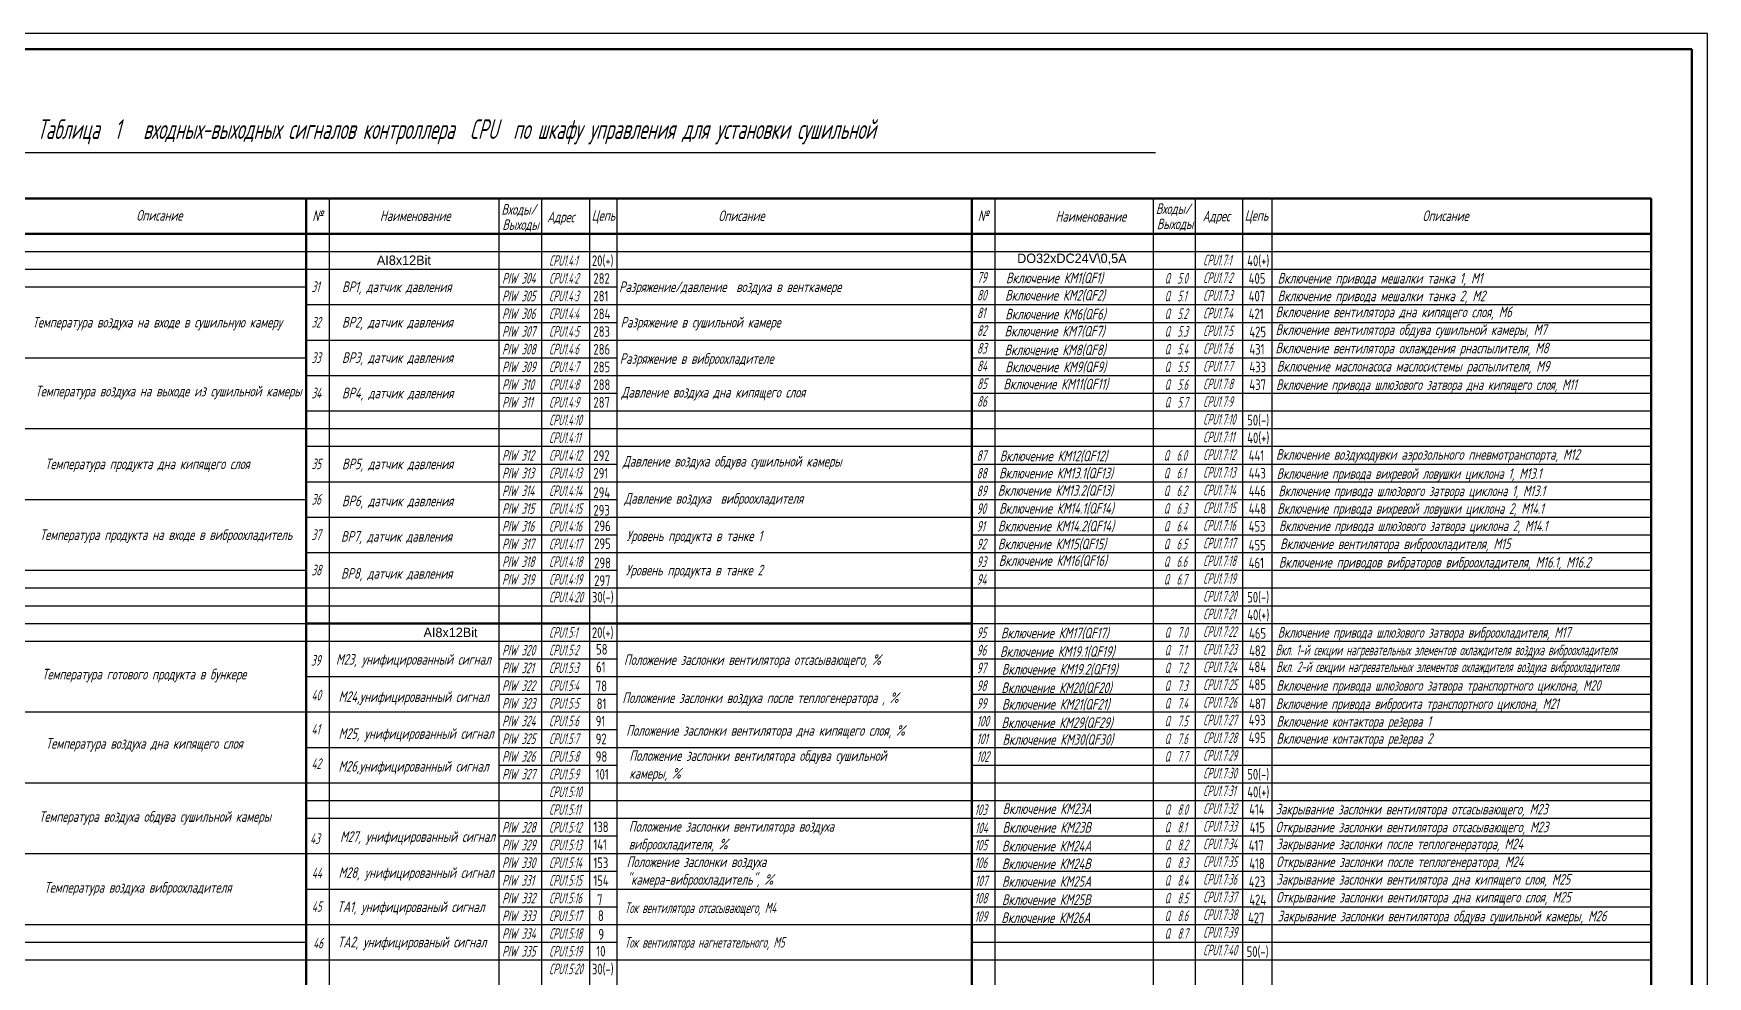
# Model space of a CAD drawing. Header units: millimetres. Extents: x 14016 to 19364, y 4274 to 5404.
# Drawn here: x 17965 to 18497, y 4568 to 4868 of the extents above; entities that cross this region are included whole.
import ezdxf

# ---------------------------------------------------------------- set-up
doc = ezdxf.new("R2010")
doc.units = ezdxf.units.MM
doc.header["$LTSCALE"] = 15
doc.linetypes.add('DOT', pattern=[0.25, 0, -0.25])
for name, color, linetype, lineweight in [('0.35 TEXT', 7, 'Continuous', 35), ('LWT 0.5', 7, 'Continuous', 50), ('LWT 0.6', 7, 'Continuous', 50)]:
    doc.layers.add(name, color=color, linetype=linetype, lineweight=lineweight)
doc.styles.add('33', font='gost.shx', dxfattribs={"width": 0.7, "oblique": 15, "height": 3.5})
doc.styles.add('34', font='gost.shx', dxfattribs={"width": 0.8, "oblique": 15, "height": 3.5})
doc.styles.add('OPSI', font='ISI-ROMANS_PL.SHX', dxfattribs={"height": 1.5})

msp = doc.modelspace()

# ---------------------------------------------------------------- linework, layer by layer
for p, q in [((18496.61, 4867.56, -0.02), (17655.61, 4867.56, -0.02)), ((18496.61, 4273.56, -0.02), (18496.61, 4867.56, -0.02)), ((17887.6, 4829.75, -0.02), (18321.19, 4829.75, -0.02)), ((18058.56, 4815.18, -0.02), (18058.56, 4337.05, -0.02)), ((18112.46, 4815.18, -0.02), (18112.46, 4337.05, -0.02)), ((18126.07, 4815.18, -0.02), (18126.07, 4337.05, -0.02)), ((18141.34, 4815.18, -0.02), (18141.34, 4337.05, -0.02)), ((18150.01, 4815.18, -0.02), (18150.01, 4337.05, -0.02)), ((18270.07, 4815.18, -0.02), (18270.07, 4337.05, -0.02)), ((18320.41, 4815.18, -0.02), (18320.41, 4337.05, -0.02)), ((18333.82, 4815.18, -0.02), (18333.82, 4337.05, -0.02)), ((18348.84, 4815.18, -0.02), (18348.84, 4337.05, -0.02)), ((18358.1, 4815.18, -0.02), (18358.1, 4337.05, -0.02)), ((18051.3, 4803.93, -0.02), (18114.96, 4803.93, -0.02)), ((18114.96, 4803.93, -0.02), (18262.81, 4803.93, -0.02)), ((17924.03, 4798.3, -0.02), (18051.3, 4798.3, -0.02)), ((18051.3, 4798.3, -0.02), (18262.81, 4798.3, -0.02)), ((18262.81, 4798.3, -0.02), (18326.74, 4798.3, -0.02)), ((18326.74, 4798.3, -0.02), (18478.74, 4798.3, -0.02)), ((17924.03, 4792.68, -0.02), (18051.3, 4792.68, -0.02)), ((18051.3, 4792.68, -0.02), (18262.81, 4792.68, -0.02)), ((18262.81, 4792.68, -0.02), (18326.74, 4792.68, -0.02)), ((18326.74, 4792.68, -0.02), (18478.74, 4792.68, -0.02)), ((17924.03, 4787.05, -0.02), (18051.3, 4787.05, -0.02)), ((18112.46, 4787.05, -0.02), (18150.01, 4787.05, -0.02)), ((18262.81, 4787.05, -0.02), (18326.74, 4787.05, -0.02)), ((18326.74, 4787.05, -0.02), (18478.74, 4787.05, -0.02)), ((18051.3, 4781.43, -0.02), (18262.81, 4781.43, -0.02)), ((18262.81, 4781.43, -0.02), (18326.74, 4781.43, -0.02)), ((18326.74, 4781.43, -0.02), (18478.74, 4781.43, -0.02)), ((18112.46, 4775.8, -0.02), (18150.01, 4775.8, -0.02)), ((18262.81, 4775.8, -0.02), (18326.74, 4775.8, -0.02)), ((18326.74, 4775.8, -0.02), (18478.74, 4775.8, -0.02)), ((18051.3, 4770.18, -0.02), (18262.81, 4770.18, -0.02)), ((18262.81, 4770.18, -0.02), (18326.74, 4770.18, -0.02)), ((18326.74, 4770.18, -0.02), (18478.74, 4770.18, -0.02)), ((17924.03, 4764.55, -0.02), (18051.3, 4764.55, -0.02)), ((18112.46, 4764.55, -0.02), (18150.01, 4764.55, -0.02)), ((18112.46, 4764.55, -0.02), (18150.01, 4764.55, -0.02)), ((18262.81, 4764.55, -0.02), (18326.74, 4764.55, -0.02)), ((18262.81, 4764.55, -0.02), (18326.74, 4764.55, -0.02)), ((18326.74, 4764.55, -0.02), (18478.74, 4764.55, -0.02)), ((18326.74, 4764.55, -0.02), (18478.74, 4764.55, -0.02)), ((18051.3, 4758.93, -0.02), (18262.81, 4758.93, -0.02)), ((18262.81, 4758.93, -0.02), (18326.74, 4758.93, -0.02)), ((18326.74, 4758.93, -0.02), (18478.74, 4758.93, -0.02)), ((18051.3, 4753.3, -0.02), (18051.3, 4674.55, -0.02)), ((18112.46, 4753.3, -0.02), (18150.01, 4753.3, -0.02)), ((18262.81, 4753.3, -0.02), (18326.74, 4753.3, -0.02)), ((18326.74, 4753.3, -0.02), (18478.74, 4753.3, -0.02)), ((18051.3, 4747.68, -0.02), (18262.81, 4747.68, -0.02)), ((18262.81, 4747.68, -0.02), (18326.74, 4747.68, -0.02)), ((18326.74, 4747.68, -0.02), (18478.74, 4747.68, -0.02)), ((17924.03, 4742.05, -0.02), (18051.3, 4742.05, -0.02)), ((18051.3, 4742.05, -0.02), (18262.81, 4742.05, -0.02)), ((18051.3, 4742.05, -0.02), (18114.96, 4742.05, -0.02)), ((18262.81, 4742.05, -0.02), (18326.74, 4742.05, -0.02)), ((18262.81, 4742.05, -0.02), (18326.74, 4742.05, -0.02)), ((18326.74, 4742.05, -0.02), (18478.74, 4742.05, -0.02)), ((18326.74, 4742.05, -0.02), (18478.74, 4742.05, -0.02)), ((18051.3, 4736.43, -0.02), (18262.81, 4736.43, -0.02)), ((18262.81, 4736.43, -0.02), (18326.74, 4736.43, -0.02)), ((18326.74, 4736.43, -0.02), (18478.74, 4736.43, -0.02)), ((18112.46, 4730.8, -0.02), (18150.01, 4730.8, -0.02)), ((18262.81, 4730.8, -0.02), (18326.74, 4730.8, -0.02)), ((18326.74, 4730.8, -0.02), (18478.74, 4730.8, -0.02)), ((18051.3, 4725.18, -0.02), (18262.81, 4725.18, -0.02)), ((18262.81, 4725.18, -0.02), (18326.74, 4725.18, -0.02)), ((18326.74, 4725.18, -0.02), (18478.74, 4725.18, -0.02)), ((17924.03, 4719.55, -0.02), (18051.3, 4719.55, -0.02)), ((18112.46, 4719.55, -0.02), (18150.01, 4719.55, -0.02)), ((18262.81, 4719.55, -0.02), (18326.74, 4719.55, -0.02)), ((18262.81, 4719.55, -0.02), (18326.74, 4719.55, -0.02)), ((18326.74, 4719.55, -0.02), (18478.74, 4719.55, -0.02)), ((18326.74, 4719.55, -0.02), (18478.74, 4719.55, -0.02)), ((18051.3, 4713.93, -0.02), (18262.81, 4713.93, -0.02)), ((18262.81, 4713.93, -0.02), (18326.74, 4713.93, -0.02)), ((18326.74, 4713.93, -0.02), (18478.74, 4713.93, -0.02)), ((18112.46, 4708.3, -0.02), (18150.01, 4708.3, -0.02)), ((18262.81, 4708.3, -0.02), (18326.74, 4708.3, -0.02)), ((18326.74, 4708.3, -0.02), (18478.74, 4708.3, -0.02)), ((18051.3, 4702.68, -0.02), (18262.81, 4702.68, -0.02)), ((18262.81, 4702.68, -0.02), (18326.74, 4702.68, -0.02)), ((18326.74, 4702.68, -0.02), (18478.74, 4702.68, -0.02)), ((17924.03, 4697.05, -0.02), (18051.3, 4697.05, -0.02)), ((18112.46, 4697.05, -0.02), (18150.01, 4697.05, -0.02)), ((18262.81, 4697.05, -0.02), (18326.74, 4697.05, -0.02)), ((18262.81, 4697.05, -0.02), (18326.74, 4697.05, -0.02)), ((18326.74, 4697.05, -0.02), (18478.74, 4697.05, -0.02)), ((18326.74, 4697.05, -0.02), (18478.74, 4697.05, -0.02)), ((17924.03, 4691.43, -0.02), (18051.3, 4691.43, -0.02)), ((18051.3, 4691.43, -0.02), (18262.81, 4691.43, -0.02)), ((18262.81, 4691.43, -0.02), (18326.74, 4691.43, -0.02)), ((18326.74, 4691.43, -0.02), (18478.74, 4691.43, -0.02)), ((17924.03, 4685.8, -0.02), (18051.3, 4685.8, -0.02)), ((18051.3, 4685.8, -0.02), (18262.81, 4685.8, -0.02)), ((18262.81, 4685.8, -0.02), (18326.74, 4685.8, -0.02)), ((18326.74, 4685.8, -0.02), (18478.74, 4685.8, -0.02)), ((17924.03, 4680.18, -0.02), (18051.3, 4680.18, -0.02)), ((18051.3, 4680.18, -0.02), (18103.24, 4680.18, -0.02)), ((18103.24, 4680.18, -0.02), (18262.81, 4680.18, -0.02)), ((18262.81, 4680.18, -0.02), (18326.74, 4680.18, -0.02)), ((18262.81, 4680.18, -0.02), (18326.74, 4680.18, -0.02)), ((18326.74, 4680.18, -0.02), (18478.74, 4680.18, -0.02)), ((18326.74, 4680.18, -0.02), (18478.74, 4680.18, -0.02)), ((17924.03, 4674.55, -0.02), (18051.3, 4674.55, -0.02)), ((18051.3, 4674.55, -0.02), (18112.46, 4674.55, -0.02)), ((18051.3, 4674.55, -0.02), (18103.24, 4674.55, -0.02)), ((18103.24, 4674.55, -0.02), (18262.81, 4674.55, -0.02)), ((18262.81, 4674.55, -0.02), (18326.74, 4674.55, -0.02)), ((18326.74, 4674.55, -0.02), (18478.74, 4674.55, -0.02)), ((18112.46, 4668.93, -0.02), (18150.01, 4668.93, -0.02)), ((18262.81, 4668.93, -0.02), (18326.74, 4668.93, -0.02)), ((18262.81, 4668.93, -0.02), (18326.74, 4668.93, -0.02)), ((18326.74, 4668.93, -0.02), (18478.74, 4668.93, -0.02)), ((18326.74, 4668.93, -0.02), (18478.74, 4668.93, -0.02)), ((18051.3, 4663.3, -0.02), (18103.24, 4663.3, -0.02)), ((18103.24, 4663.3, -0.02), (18262.81, 4663.3, -0.02)), ((18262.81, 4663.3, -0.02), (18326.74, 4663.3, -0.02)), ((18262.81, 4663.3, -0.02), (18326.74, 4663.3, -0.02)), ((18326.74, 4663.3, -0.02), (18478.74, 4663.3, -0.02)), ((18326.74, 4663.3, -0.02), (18478.74, 4663.3, -0.02)), ((18112.46, 4657.68, -0.02), (18150.01, 4657.68, -0.02)), ((18262.81, 4657.68, -0.02), (18326.74, 4657.68, -0.02)), ((18262.81, 4657.68, -0.02), (18326.74, 4657.68, -0.02)), ((18326.74, 4657.68, -0.02), (18478.74, 4657.68, -0.02)), ((18326.74, 4657.68, -0.02), (18478.74, 4657.68, -0.02)), ((17924.03, 4652.05, -0.02), (18051.3, 4652.05, -0.02)), ((18051.3, 4652.05, -0.02), (18103.24, 4652.05, -0.02)), ((18103.24, 4652.05, -0.02), (18262.81, 4652.05, -0.02)), ((18262.81, 4652.05, -0.02), (18326.74, 4652.05, -0.02)), ((18326.74, 4652.05, -0.02), (18478.74, 4652.05, -0.02)), ((18112.46, 4646.43, -0.02), (18150.01, 4646.43, -0.02)), ((18112.46, 4646.43, -0.02), (18150.01, 4646.43, -0.02)), ((18262.81, 4646.43, -0.02), (18326.74, 4646.43, -0.02)), ((18262.81, 4646.43, -0.02), (18326.74, 4646.43, -0.02)), ((18326.74, 4646.43, -0.02), (18478.74, 4646.43, -0.02)), ((18326.74, 4646.43, -0.02), (18478.74, 4646.43, -0.02)), ((18051.3, 4640.8, -0.02), (18103.24, 4640.8, -0.02)), ((18103.24, 4640.8, -0.02), (18262.81, 4640.8, -0.02)), ((18262.81, 4640.8, -0.02), (18326.74, 4640.8, -0.02)), ((18326.74, 4640.8, -0.02), (18478.74, 4640.8, -0.02)), ((18112.46, 4635.18, -0.02), (18150.01, 4635.18, -0.02)), ((18262.81, 4635.18, -0.02), (18326.74, 4635.18, -0.02)), ((18326.74, 4635.18, -0.02), (18478.74, 4635.18, -0.02)), ((17924.03, 4629.55, -0.02), (18051.3, 4629.55, -0.02)), ((18051.3, 4629.55, -0.02), (18103.24, 4629.55, -0.02)), ((18103.24, 4629.55, -0.02), (18262.81, 4629.55, -0.02)), ((18262.81, 4629.55, -0.02), (18326.74, 4629.55, -0.02)), ((18326.74, 4629.55, -0.02), (18478.74, 4629.55, -0.02)), ((18051.3, 4623.93, -0.02), (18103.24, 4623.93, -0.02)), ((18051.3, 4623.93, -0.02), (18103.24, 4623.93, -0.02)), ((18103.24, 4623.93, -0.02), (18262.81, 4623.93, -0.02)), ((18103.24, 4623.93, -0.02), (18262.81, 4623.93, -0.02)), ((18262.81, 4623.93, -0.02), (18326.74, 4623.93, -0.02)), ((18326.74, 4623.93, -0.02), (18478.74, 4623.93, -0.02)), ((18051.3, 4618.3, -0.02), (18103.24, 4618.3, -0.02)), ((18103.24, 4618.3, -0.02), (18262.81, 4618.3, -0.02)), ((18262.81, 4618.3, -0.02), (18326.74, 4618.3, -0.02)), ((18326.74, 4618.3, -0.02), (18478.74, 4618.3, -0.02)), ((18112.46, 4612.68, -0.02), (18150.01, 4612.68, -0.02)), ((18262.81, 4612.68, -0.02), (18326.74, 4612.68, -0.02)), ((18326.74, 4612.68, -0.02), (18478.74, 4612.68, -0.02)), ((17924.03, 4607.05, -0.02), (18051.3, 4607.05, -0.02)), ((18051.3, 4607.05, -0.02), (18103.24, 4607.05, -0.02)), ((18103.24, 4607.05, -0.02), (18262.81, 4607.05, -0.02)), ((18262.81, 4607.05, -0.02), (18326.74, 4607.05, -0.02)), ((18326.74, 4607.05, -0.02), (18478.74, 4607.05, -0.02)), ((18112.46, 4601.43, -0.02), (18150.01, 4601.43, -0.02)), ((18262.81, 4601.43, -0.02), (18326.74, 4601.43, -0.02)), ((18326.74, 4601.43, -0.02), (18478.74, 4601.43, -0.02)), ((18051.3, 4595.8, -0.02), (18103.24, 4595.8, -0.02)), ((18103.24, 4595.8, -0.02), (18262.81, 4595.8, -0.02)), ((18262.81, 4595.8, -0.02), (18326.74, 4595.8, -0.02)), ((18326.74, 4595.8, -0.02), (18478.74, 4595.8, -0.02)), ((18112.46, 4590.18, -0.02), (18150.01, 4590.18, -0.02)), ((18262.81, 4590.18, -0.02), (18326.74, 4590.18, -0.02)), ((18326.74, 4590.18, -0.02), (18478.74, 4590.18, -0.02)), ((17924.03, 4584.55, -0.02), (18051.3, 4584.55, -0.02)), ((18051.3, 4584.55, -0.02), (18103.24, 4584.55, -0.02)), ((18103.24, 4584.55, -0.02), (18262.81, 4584.55, -0.02)), ((18262.81, 4584.55, -0.02), (18326.74, 4584.55, -0.02)), ((18326.74, 4584.55, -0.02), (18478.74, 4584.55, -0.02)), ((17924.03, 4578.93, -0.02), (18051.3, 4578.93, -0.02)), ((18112.46, 4578.93, -0.02), (18150.01, 4578.93, -0.02)), ((18262.81, 4578.93, -0.02), (18326.74, 4578.93, -0.02)), ((18326.74, 4578.93, -0.02), (18478.74, 4578.93, -0.02)), ((17924.03, 4573.3, -0.02), (18051.3, 4573.3, -0.02)), ((17924.03, 4573.3, -0.02), (18051.3, 4573.3, -0.02)), ((18051.3, 4573.3, -0.02), (18103.24, 4573.3, -0.02)), ((18103.24, 4573.3, -0.02), (18262.81, 4573.3, -0.02)), ((18262.81, 4573.3, -0.02), (18326.74, 4573.3, -0.02)), ((18326.74, 4573.3, -0.02), (18478.74, 4573.3, -0.02))]:
    msp.add_line(p, q)
at = {"layer": 'LWT 0.5'}
for p, q in [((17924.03, 4815.18, -0.02), (18051.3, 4815.18, -0.02)), ((18051.3, 4815.18, -0.02), (18051.3, 4337.05, -0.02)), ((18051.3, 4815.18, -0.02), (18051.3, 4337.05, -0.02)), ((18051.3, 4815.18, -0.02), (18112.46, 4815.18, -0.02)), ((18112.46, 4815.18, -0.02), (18262.81, 4815.18, -0.02)), ((18262.81, 4815.18, -0.02), (18262.81, 4337.05, -0.02)), ((18262.81, 4815.18, -0.02), (18262.81, 4337.05, -0.02)), ((18262.81, 4815.18, -0.02), (18326.74, 4815.18, -0.02)), ((18326.74, 4815.18, -0.02), (18478.74, 4815.18, -0.02)), ((18478.74, 4815.18, -0.02), (18478.74, 4337.05, -0.02)), ((17864.28, 4803.93, -0.02), (18051.3, 4803.93, -0.02)), ((18051.3, 4803.93, -0.02), (18262.81, 4803.93, -0.02)), ((18262.81, 4803.93, -0.02), (18326.74, 4803.93, -0.02)), ((18326.74, 4803.93, -0.02), (18478.74, 4803.93, -0.02)), ((18051.3, 4680.18, -0.02), (18262.81, 4680.18, -0.02))]:
    msp.add_line(p, q, dxfattribs=at)
at = {"layer": 'LWT 0.6'}
for p, q in [((17675.61, 4862.56, -0.02), (18491.61, 4862.56, -0.02)), ((18491.61, 4862.56, -0.02), (18491.61, 4278.56, -0.02)), ((18491.61, 4862.56, -0.02), (18491.61, 4862.56, -0.02))]:
    msp.add_line(p, q, dxfattribs=at)

# ---------------------------------------------------------------- texts
at = {"linetype": 'DOT', "char_height": 3, "width": 43.9347, "attachment_point": 1, "style": 'OPSI'}
for s, insert in [('AI8x12Bit', (18073.72, 4797.04, -0.02)), ('DO32xDC24V\\\\0,5A', (18277.2, 4797.65, -0.02)), ('AI8x12Bit', (18088.54, 4678.81, -0.02))]:
    msp.add_mtext(s, dxfattribs=dict(at, insert=insert))
at = {"layer": '0.35 TEXT', "oblique": 15}
for s, height, style, width, p in [('Таблица  1   входных-выходных сигналов контроллера  CPU  по шкафу управления для установки сушильной ', 6.25, '34', 0.75, (17965.77, 4834.05, -0.04)), ('Описание', 3.375, '33', 0.9, (17997.29, 4808.11, -0.02)), ('№', 3.38, '33', 0.9, (18053.19, 4807.98, -0.02)), ('Наименование', 3.375, '33', 0.9, (18074.68, 4807.98, -0.02)), ('Входы/', 3.375, '33', 0.9, (18113.28, 4810.01, -0.02)), ('Адрес', 3.375, '33', 0.9, (18127.83, 4807.6, -0.02)), ('Цепь', 3.375, '33', 0.9, (18141.93, 4808.06, -0.02)), ('Описание', 3.375, '33', 0.9, (18182.27, 4807.98, -0.02)), ('№', 3.38, '33', 0.9, (18264.71, 4807.98, -0.02)), ('Наименование', 3.375, '33', 0.9, (18289.39, 4807.77, -0.02)), ('Входы/', 3.375, '33', 0.9, (18321.27, 4810.23, -0.02)), ('Адрес', 3.375, '33', 0.9, (18336.12, 4807.9, -0.02)), ('Цепь', 3.375, '33', 0.9, (18349.49, 4808.07, -0.02)), ('Описание', 3.375, '33', 0.9, (18406.04, 4807.98, -0.02)), ('Выходы', 3.375, '33', 0.9, (18113.59, 4805.18, -0.02)), ('Выходы', 3.375, '33', 0.9, (18321.59, 4805.4, -0.02)), ('31', 3.375, '33', 0.774574, (18052.93, 4785.42, -0.02)), ('PIW 304', 3.375, '33', 0.774574, (18113.52, 4788.11, -0.02)), ('Разряжение/давление  воздуха в венткамере', 3.375, '33', 0.9, (18150.68, 4785.42, -0.02)), ('79', 3.375, '33', 0.774574, (18264.44, 4788.39, -0.02)), ('Включение привода мешалки танка 1, M1', 3.375, '33', 0.9, (18359.99, 4788.14, -0.02)), ('PIW 305', 3.375, '33', 0.774574, (18113.52, 4782.48, -0.02)), ('80', 3.375, '33', 0.774574, (18264.44, 4782.77, -0.02)), ('Включение привода мешалки танка 2, M2', 3.375, '33', 0.9, (18359.99, 4782.52, -0.02)), ('PIW 306', 3.375, '33', 0.774574, (18113.52, 4776.86, -0.02)), ('81', 3.375, '33', 0.774574, (18264.44, 4777.14, -0.02)), ('Включение вентилятора дна кипящего слоя, M6', 3.375, '33', 0.9, (18359.32, 4777.43, -0.02)), ('Температура воздуха на входе в сушильную камеру', 3.375, '33', 0.9, (17964.26, 4774.17, -0.02)), ('32', 3.375, '33', 0.774574, (18052.93, 4774.17, -0.02)), ('PIW 307', 3.375, '33', 0.774574, (18113.52, 4771.23, -0.02)), ('Разряжение в сушильной камере', 3.375, '33', 0.9, (18151.16, 4774.17, -0.02)), ('82', 3.375, '33', 0.774574, (18264.44, 4771.52, -0.02)), ('Включение вентилятора обдува сушильной камеры, M7', 3.375, '33', 0.9, (18359.32, 4771.8, -0.02)), ('PIW 308', 3.375, '33', 0.774574, (18113.52, 4765.61, -0.02)), ('83', 3.375, '33', 0.774574, (18264.44, 4765.89, -0.02)), ('Включение вентилятора охлаждения рнаспылителя, M8', 3.375, '33', 0.9, (18359.28, 4765.96, -0.02)), ('33', 3.375, '33', 0.774574, (18052.93, 4762.92, -0.02)), ('PIW 309', 3.375, '33', 0.774574, (18113.52, 4759.98, -0.02)), ('Разряжение в виброохладителе', 3.375, '33', 0.9, (18150.92, 4762.63, -0.02)), ('84', 3.375, '33', 0.774574, (18264.44, 4760.27, -0.02)), ('Включение маслонасоса маслосистемы распылителя, M9', 3.375, '33', 0.9, (18359.72, 4760.18, -0.02)), ('PIW 310', 3.375, '33', 0.774574, (18113.52, 4754.36, -0.02)), ('85', 3.375, '33', 0.774574, (18264.44, 4754.64, -0.02)), ('Включение привода шлюзового затвора дна кипящего слоя, М11', 3.375, '33', 0.863188, (18359.49, 4754.33, -0.02)), ('Температура воздуха на выходе из сушильной камеры', 3.375, '33', 0.9, (17965.15, 4752.27, -0.02)), ('34', 3.375, '33', 0.774574, (18052.93, 4751.67, -0.02)), ('PIW 311', 3.375, '33', 0.774574, (18113.52, 4748.73, -0.02)), ('Давление воздуха дна кипящего слоя', 3.375, '33', 0.9, (18151.43, 4751.92, -0.02)), ('86', 3.375, '33', 0.774574, (18264.44, 4749.02, -0.02)), ('PIW 312', 3.375, '33', 0.774574, (18113.52, 4731.86, -0.02)), ('87', 3.375, '33', 0.774574, (18264.3, 4731.83, -0.02)), ('Включение воздуходувки аэрозольного пневмотранспорта, M12', 3.375, '33', 0.9, (18359.46, 4732.15, -0.02)), ('Температура продукта дна кипящего слоя', 3.375, '33', 0.9, (17968.26, 4729.17, -0.02)), ('35', 3.375, '33', 0.774574, (18052.93, 4729.17, -0.02)), ('Давление воздуха обдува сушильной камеры', 3.375, '33', 0.9, (18151.88, 4729.99, -0.02)), ('PIW 313', 3.375, '33', 0.774574, (18113.52, 4726.23, -0.02)), ('88', 3.375, '33', 0.774574, (18264.3, 4726.2, -0.02)), ('Включение привода вихревой ловушки циклона 1, М13.1', 3.375, '33', 0.863188, (18359.68, 4726.09, -0.02)), ('36', 3.375, '33', 0.774574, (18052.93, 4717.92, -0.02)), ('PIW 314', 3.375, '33', 0.774574, (18113.52, 4720.61, -0.02)), ('Давление воздуха  виброохладителя', 3.375, '33', 0.9, (18152.33, 4718.21, -0.02)), ('89', 3.375, '33', 0.774574, (18264.3, 4720.58, -0.02)), ('Включение привода шлюзового затвора циклона 1, М13.1', 3.375, '33', 0.863188, (18360.22, 4720.59, -0.02)), ('PIW 315', 3.375, '33', 0.774574, (18113.52, 4714.98, -0.02)), ('90', 3.375, '33', 0.774574, (18264.3, 4714.95, -0.02)), ('Включение привода вихревой ловушки циклона 2, М14.1', 3.375, '33', 0.863188, (18359.88, 4714.98, -0.02)), ('Температура продукта на входе в виброохладитель', 3.375, '33', 0.9, (17966.59, 4706.67, -0.02)), ('37', 3.375, '33', 0.774574, (18052.93, 4706.67, -0.02)), ('PIW 316', 3.375, '33', 0.774574, (18113.52, 4709.36, -0.02)), ('Уровень продукта в танке 1', 3.375, '33', 0.9, (18153.07, 4706.3, -0.02)), ('91', 3.375, '33', 0.774574, (18264.3, 4709.33, -0.02)), ('Включение привода шлюзового затвора циклона 2, М14.1', 3.375, '33', 0.863188, (18360.41, 4709.48, -0.02)), ('PIW 317', 3.375, '33', 0.774574, (18113.52, 4703.73, -0.02)), ('92', 3.375, '33', 0.774574, (18264.3, 4703.7, -0.02)), ('Включение вентилятора виброохладителя, M15', 3.375, '33', 0.9, (18360.76, 4703.78, -0.02)), ('38', 3.375, '33', 0.774574, (18052.93, 4695.42, -0.02)), ('PIW 318', 3.375, '33', 0.774574, (18113.52, 4698.11, -0.02)), ('Уровень продукта в танке 2', 3.375, '33', 0.9, (18152.83, 4695.42, -0.02)), ('93', 3.375, '33', 0.774574, (18264.3, 4698.08, -0.02)), ('Включение приводов вибраторов виброохладителя, M16.1, M16.2', 3.375, '33', 0.9, (18360.37, 4697.92, -0.02)), ('PIW 319', 3.375, '33', 0.774574, (18113.52, 4692.48, -0.02)), ('94', 3.375, '33', 0.774574, (18264.3, 4692.45, -0.02)), ('95', 3.375, '33', 0.774574, (18264.3, 4675.57, -0.02)), ('Включение привода шлюзового затвора виброохладителя, М17', 3.375, '33', 0.863188, (18360.02, 4675.63, -0.02)), ('PIW 320', 3.375, '33', 0.774574, (18113.52, 4669.98, -0.02)), ('96', 3.375, '33', 0.774574, (18264.3, 4669.95, -0.02)), ('Вкл. 1-й секции нагревательных элементов охлаждителя воздуха виброохладителя', 3.375, '33', 0.750345, (18359.33, 4670.06, -0.02)), ('39', 3.375, '33', 0.774574, (18052.75, 4666.75, -0.02)), ('PIW 321', 3.375, '33', 0.774574, (18113.52, 4664.36, -0.02)), ('Положение заслонки вентилятора отсасывающего, %%%', 3.375, '33', 0.9, (18152.24, 4666.98, -0.02)), ('97', 3.375, '33', 0.774574, (18264.3, 4664.32, -0.02)), ('Вкл. 2-й секции нагревательных элементов охлаждителя воздуха виброохладителя', 3.375, '33', 0.750345, (18359.53, 4664.7, -0.02)), ('Температура готового продукта в бункере', 3.375, '33', 0.9, (17967.31, 4662.37, -0.02)), ('PIW 322', 3.375, '33', 0.774574, (18113.52, 4658.73, -0.02)), ('98', 3.375, '33', 0.774574, (18264.3, 4658.7, -0.02)), ('Включение привода шлюзового затвора транспортного циклона, М20', 3.375, '33', 0.863188, (18359.62, 4658.78, -0.02)), ('40', 3.375, '33', 0.774574, (18052.93, 4655.69, -0.02)), ('PIW 323', 3.375, '33', 0.774574, (18113.52, 4653.11, -0.02)), ('Положение заслонки воздуха после теплогенератора , %%%', 3.375, '33', 0.9, (18151.72, 4654.88, -0.02)), ('99', 3.375, '33', 0.774574, (18264.3, 4653.07, -0.02)), ('Включение привода вибросита транспортного циклона, М21', 3.375, '33', 0.863188, (18359.42, 4652.97, -0.02)), ('PIW 324', 3.375, '33', 0.774574, (18113.52, 4647.48, -0.02)), ('100', 3.375, '33', 0.774574, (18264.3, 4647.45, -0.02)), ('Включение контактора резерва 1', 3.375, '33', 0.863188, (18359.62, 4647.35, -0.02)), ('41', 3.375, '33', 0.774574, (18052.93, 4644.88, -0.02)), ('PIW 325', 3.375, '33', 0.774574, (18113.52, 4641.86, -0.02)), ('Положение заслонки вентилятора дна кипящего слоя, %%%', 3.375, '33', 0.9, (18152.97, 4644.49, -0.02)), ('101', 3.375, '33', 0.774574, (18264.3, 4641.82, -0.02)), ('Включение контактора резерва 2', 3.375, '33', 0.863188, (18359.62, 4641.94, -0.02)), ('Температура воздуха дна кипящего слоя', 3.375, '33', 0.9, (17968.5, 4640.37, -0.02)), ('PIW 326', 3.375, '33', 0.774574, (18113.52, 4636.23, -0.02)), ('Положение заслонки вентилятора обдува сушильной', 3.375, '33', 0.9, (18153.95, 4636.5, -0.02)), ('102', 3.375, '33', 0.774574, (18264.3, 4636.2, -0.02)), ('42', 3.375, '33', 0.774574, (18052.93, 4633.95, -0.02)), ('PIW 327', 3.375, '33', 0.774574, (18113.52, 4630.61, -0.02)), ('камеры, %%%', 3.375, '33', 0.9, (18153.95, 4630.87, -0.02)), ('Температура воздуха обдува сушильной камеры', 3.375, '33', 0.9, (17966.35, 4617.15, -0.02)), ('103', 3.375, '33', 0.774574, (18263.63, 4619.31, -0.02)), ('Закрывание заслонки вентилятора отсасывающего, M23', 3.375, '33', 0.9, (18359.33, 4619.49, -0.02)), ('43', 3.375, '33', 0.774574, (18052.49, 4610.15, -0.02)), ('PIW 328', 3.375, '33', 0.774574, (18113.52, 4613.73, -0.02)), ('Положение заслонки вентилятора воздуха', 3.375, '33', 0.9, (18153.79, 4614.03, -0.02)), ('104', 3.375, '33', 0.774574, (18263.77, 4613.55, -0.02)), ('Открывание заслонки вентилятора отсасывающего, M23', 3.375, '33', 0.9, (18359.33, 4613.82, -0.02)), ('PIW 329', 3.375, '33', 0.774574, (18113.52, 4608.11, -0.02)), ('виброохладителя, %%%', 3.375, '33', 0.9, (18153.79, 4608.4, -0.02)), ('105', 3.375, '33', 0.774574, (18263.63, 4608.06, -0.02)), ('Закрывание заслонки после теплогенератора, M24', 3.375, '33', 0.9, (18359.53, 4608.46, -0.02)), ('44', 3.375, '33', 0.774574, (18053.04, 4599.23, -0.02)), ('PIW 330', 3.375, '33', 0.774574, (18113.52, 4602.48, -0.02)), ('Положение заслонки воздуха', 3.375, '33', 0.9, (18153.1, 4602.77, -0.02)), ('106', 3.375, '33', 0.774574, (18263.63, 4602.47, -0.02)), ('Открывание заслонки после теплогенератора, M24', 3.375, '33', 0.9, (18359.53, 4602.79, -0.02)), ('Температура воздуха виброохладителя', 3.375, '33', 0.9, (17968.03, 4594.65, -0.02)), ('PIW 331', 3.375, '33', 0.774574, (18113.52, 4596.86, -0.02)), ('"камера-виброохладитель", %%%', 3.375, '33', 0.9, (18153.1, 4597.15, -0.02)), ('107', 3.375, '33', 0.774574, (18263.77, 4596.7, -0.02)), ('Закрывание заслонки вентилятора дна кипящего слоя, M25', 3.375, '33', 0.9, (18359.53, 4597.2, -0.02)), ('45', 3.375, '33', 0.774574, (18053.04, 4588.57, -0.02)), ('PIW 332', 3.375, '33', 0.774574, (18113.52, 4591.23, -0.02)), ('Ток вентилятора отсасывающего, М4', 3.375, '33', 0.766897, (18152.47, 4588.16, -0.02)), ('108', 3.375, '33', 0.774574, (18263.63, 4591.22, -0.02)), ('Открывание заслонки вентилятора дна кипящего слоя, M25', 3.375, '33', 0.9, (18359.53, 4591.53, -0.02)), ('PIW 333', 3.375, '33', 0.774574, (18113.52, 4585.61, -0.02)), ('109', 3.375, '33', 0.774574, (18263.63, 4585.39, -0.02)), ('Закрывание заслонки вентилятора обдува сушильной камеры, M26', 3.375, '33', 0.9, (18359.94, 4585.54, -0.02)), ('PIW 334', 3.375, '33', 0.774574, (18113.52, 4579.98, -0.02)), ('46', 3.375, '33', 0.774574, (18053.46, 4576.92, -0.02)), ('PIW 335', 3.375, '33', 0.774574, (18113.52, 4574.36, -0.02)), ('Ток вентилятора нагнетательного, М5', 3.375, '33', 0.766897, (18152.47, 4577.19, -0.02))]:
    msp.add_text(s, height=height, dxfattribs=dict(at, style=style, width=width)).set_placement(p)
at = {"layer": '0.35 TEXT', "style": '33', "width": 0.9}
for s, height, p in [('20(+)', 3.375, (18142.06, 4793.7, -0.02)), ('40(+)', 3.375, (18350.33, 4793.7, -0.02)), ('282', 3.375, (18142.54, 4788.07, -0.02)), ('405', 3.375, (18350.8, 4788.07, -0.02)), ('281', 3.375, (18142.54, 4782.45, -0.02)), ('407', 3.375, (18350.8, 4782.45, -0.02)), ('284', 3.375, (18142.54, 4776.82, -0.02)), ('421', 3.375, (18350.8, 4776.82, -0.02)), ('283', 3.375, (18142.54, 4771.2, -0.02)), ('425', 3.375, (18351, 4771.1, -0.02)), ('286', 3.375, (18142.54, 4765.57, -0.02)), ('431', 3.375, (18351.01, 4765.57, -0.02)), ('285', 3.375, (18142.54, 4759.95, -0.02)), ('433', 3.375, (18351.01, 4759.95, -0.02)), ('288', 3.375, (18142.54, 4754.32, -0.02)), ('437', 3.375, (18351.01, 4754.32, -0.02)), ('287', 3.375, (18142.54, 4748.7, -0.02)), ('50(-)', 3.375, (18350.33, 4743.07, -0.02)), ('40(+)', 3.375, (18350.33, 4737.45, -0.02)), ('292', 3.375, (18142.54, 4731.82, -0.02)), ('441', 3.375, (18350.8, 4731.82, -0.02)), ('291', 3.375, (18142.54, 4726.2, -0.02)), ('443', 3.375, (18350.8, 4726.2, -0.02)), ('294', 3.375, (18142.54, 4720.06, -0.02)), ('446', 3.375, (18350.8, 4720.57, -0.02)), ('293', 3.375, (18142.54, 4714.43, -0.02)), ('448', 3.375, (18350.8, 4714.95, -0.02)), ('296', 3.375, (18142.78, 4709.46, -0.02)), ('453', 3.375, (18350.8, 4709.32, -0.02)), ('295', 3.375, (18142.78, 4703.84, -0.02)), ('455', 3.375, (18350.8, 4703.34, -0.02)), ('298', 3.375, (18142.78, 4697.7, -0.02)), ('461', 3.375, (18350.8, 4697.72, -0.02)), ('297', 3.375, (18142.78, 4692.07, -0.02)), ('30(-)', 3.375, (18142.06, 4686.82, -0.02)), ('50(-)', 3.375, (18350.33, 4686.82, -0.02)), ('40(+)', 3.375, (18350.33, 4681.2, -0.02)), ('20(+)', 3.375, (18142.06, 4675.57, -0.02)), ('465', 3.375, (18350.91, 4675.32, -0.02)), ('58', 3.375, (18143.38, 4670.26, -0.02)), ('482', 3.375, (18350.91, 4669.81, -0.02)), ('61', 3.375, (18143.38, 4664.64, -0.02)), ('484', 3.375, (18350.8, 4664.67, -0.02)), ('78', 3.375, (18143.31, 4658.61, -0.02)), ('485', 3.375, (18350.8, 4659.05, -0.02)), ('81', 3.375, (18143.57, 4652.98, -0.02)), ('487', 3.375, (18350.94, 4652.94, -0.02)), ('91', 3.375, (18143.27, 4647.45, -0.02)), ('493', 3.375, (18350.8, 4647.8, -0.02)), ('92', 3.375, (18143.27, 4641.82, -0.02)), ('495', 3.375, (18350.8, 4642.17, -0.02)), ('98', 3.375, (18143.27, 4636.2, -0.02)), ('101', 3.375, (18143.27, 4630.57, -0.02)), ('50(-)', 3.375, (18350.33, 4630.57, -0.02)), ('40(+)', 3.375, (18350.33, 4624.95, -0.02)), ('414', 3.375, (18350.96, 4619.43, -0.02)), ('138', 3.375, (18142.54, 4613.86, -0.02)), ('415', 3.375, (18351.11, 4613.67, -0.02)), ('141', 3.375, (18142.54, 4608.23, -0.02)), ('417', 3.375, (18350.81, 4607.94, -0.02)), ('153', 3.375, (18142.54, 4602.45, -0.02)), ('418', 3.375, (18350.97, 4602.18, -0.02)), ('154', 3.375, (18142.54, 4596.82, -0.02)), ('423', 3.375, (18350.84, 4596.45, -0.02)), ('7', 3.38, (18143.71, 4590.73, -0.02)), ('424', 3.375, (18350.99, 4590.68, -0.02)), ('8', 3.38, (18143.98, 4585.65, -0.02)), ('427', 3.375, (18350.59, 4584.93, -0.02)), ('9', 3.38, (18144.13, 4579.74, -0.02)), ('10', 3.375, (18143.48, 4574.35, -0.02)), ('50(-)', 3.375, (18350.14, 4574.23, -0.02)), ('30(-)', 3.375, (18142.06, 4568.7, -0.02))]:
    msp.add_text(s, height=height, dxfattribs=at).set_placement(p)
at = {"layer": '0.35 TEXT', "color": 5, "style": '33', "oblique": 15, "width": 0.9}
for s, p in [('BP1, датчик давления', (18062.65, 4785.42, -0.02)), ('Включение КМ1(QF1)', (18273.65, 4788.24, -0.02)), ('Включение КМ2(QF2)', (18273.38, 4782.73, -0.02)), ('Включение КМ6(QF6)', (18273.42, 4776.74, -0.02)), ('BP2, датчик давления', (18062.65, 4774.17, -0.02)), ('Включение КМ7(QF7)', (18273.2, 4771.33, -0.02)), ('Включение КМ8(QF8)', (18273.2, 4765.38, -0.02)), ('BP3, датчик давления', (18062.65, 4762.92, -0.02)), ('Включение КМ9(QF9)', (18273.46, 4759.97, -0.02)), ('Включение КМ11(QF11)', (18272.83, 4754.53, -0.02)), ('BP4, датчик давления', (18062.65, 4751.67, -0.02)), ('Включение КМ12(QF12)', (18271.67, 4731.68, -0.02)), ('BP5, датчик давления', (18062.65, 4729.17, -0.02)), ('Включение КМ13.1(QF13)', (18271.46, 4726.25, -0.02)), ('Включение КМ13.2(QF13)', (18271.02, 4720.72, -0.02)), ('BP6, датчик давления', (18062.65, 4717.4, -0.02)), ('Включение КМ14.1(QF14)', (18271.45, 4715.04, -0.02)), ('BP7, датчик давления', (18062.32, 4706.13, -0.02)), ('Включение КМ14.2(QF14)', (18271.11, 4709.42, -0.02)), ('Включение КМ15(QF15)', (18271.08, 4703.74, -0.02)), ('Включение КМ16(QF16)', (18271.36, 4698.46, -0.02)), ('BP8, датчик давления', (18062.32, 4694.37, -0.02)), ('Включение КМ17(QF17)', (18272.06, 4675.46, -0.02)), ('Включение КМ19.1(QF19)', (18271.76, 4669.55, -0.02)), ('M23, унифицированный сигнал', (18060.72, 4667.08, -0.02)), ('Включение КМ19.2(QF19)', (18272.31, 4663.93, -0.02)), ('Включение КМ20(QF20)', (18272.18, 4658.05, -0.02)), ('M24,унифицированный сигнал', (18061.54, 4655.21, -0.02)), ('Включение КМ21(QF21)', (18272.39, 4652.81, -0.02)), ('Включение КМ29(QF29)', (18272.23, 4646.96, -0.02)), ('M25, унифицированный сигнал', (18061.54, 4643.5, -0.02)), ('Включение КМ30(QF30)', (18272.53, 4641.61, -0.02)), ('M26,унифицированный сигнал', (18061.52, 4633.11, -0.02)), ('Включение КМ23А', (18272.55, 4619.65, -0.02)), ('M27, унифицированный сигнал', (18062.05, 4610.78, -0.02)), ('Включение КМ23В', (18272.55, 4613.7, -0.02)), ('Включение КМ24А', (18272.37, 4607.76, -0.02)), ('M28, унифицированный сигнал', (18061.54, 4599.33, -0.02)), ('Включение КМ24В', (18272.37, 4602.13, -0.02)), ('Включение КМ25А', (18272.37, 4596.51, -0.02)), ('TA1, унифицированый сигнал', (18061.02, 4588.47, -0.02)), ('Включение КМ25В', (18272.37, 4590.75, -0.02)), ('Включение КМ26А', (18272.17, 4585.01, -0.02)), ('TA2, унифицированый сигнал', (18061.17, 4577.3, -0.02))]:
    msp.add_text(s, height=3.375, dxfattribs=at).set_placement(p)
at = {"layer": '0.35 TEXT', "char_height": 3.375, "attachment_point": 1, "style": '33'}
for s, insert, width in [('CPU1.4:1 CPU1.4:2 CPU1.4:3 CPU1.4:4 CPU1.4:5 CPU1.4:6 CPU1.4:7 CPU1.4:8 CPU1.4:9 CPU1.4:10 CPU1.4:11 CPU1.4:12 CPU1.4:13 CPU1.4:14 CPU1.4:15 CPU1.4:16 CPU1.4:17 CPU1.4:18 CPU1.4:19 CPU1.4:20', (18128.41, 4797.13, -0.02), 16.7661), ('Q  5.0 Q  5.1 Q  5.2 Q  5.3 Q  5.4 Q  5.5 Q  5.6 Q  5.7', (18324.04, 4791.5, -0.02), 8.672), ('Q  6.0 Q  6.1 Q  6.2 Q  6.3 Q  6.4 Q  6.5 Q  6.6 Q  6.7', (18323.77, 4735.25, -0.02), 9.2132), ('CPU1.5:1 CPU1.5:2 CPU1.5:3 CPU1.5:4 CPU1.5:5 CPU1.5:6 CPU1.5:7 CPU1.5:8 CPU1.5:9 CPU1.5:10 CPU1.5:11 CPU1.5:12 CPU1.5:13 CPU1.5:14 CPU1.5:15 CPU1.5:16 CPU1.5:17 CPU1.5:18 CPU1.5:19 CPU1.5:20', (18128.41, 4679.01, -0.02), 16.7661), ('Q  7.0 Q  7.1 Q  7.2 Q  7.3 Q  7.4 Q  7.5 Q  7.6 Q  7.7', (18324.04, 4679, -0.02), 8.9593), ('Q  8.0 Q  8.1 Q  8.2 Q  8.3 Q  8.4 Q  8.5 Q  8.6 Q  8.7', (18324.04, 4622.75, -0.02), 9.259)]:
    msp.add_mtext(s, dxfattribs=dict(at, insert=insert, width=width))
at = {"layer": '0.35 TEXT', "insert": (18336.29, 4797.28, -0.02), "char_height": 3.375, "width": 16.7661, "attachment_point": 1, "line_spacing_factor": 0.998889, "style": '33'}
msp.add_mtext('CPU1.7:1 CPU1.7:2 CPU1.7:3\\PCPU1.7:4\\PCPU1.7:5\\PCPU1.7:6\\PCPU1.7:7 CPU1.7:8 \\PCPU1.7:9\\PCPU1.7:10\\PCPU1.7:11 CPU1.7:12\\PCPU1.7:13\\PCPU1.7:14\\PCPU1.7:15 CPU1.7:16\\PCPU1.7:17\\PCPU1.7:18\\PCPU1.7:19\\PCPU1.7:20\\PCPU1.7:21\\PCPU1.7:22\\PCPU1.7:23 CPU1.7:24\\PCPU1.7:25\\PCPU1.7:26\\PCPU1.7:27 CPU1.7:28\\PCPU1.7:29\\PCPU1.7:30\\PCPU1.7:31 CPU1.7:32\\PCPU1.7:33\\PCPU1.7:34\\PCPU1.7:35 CPU1.7:36\\PCPU1.7:37\\PCPU1.7:38\\PCPU1.7:39\\PCPU1.7:40', dxfattribs=at)

doc.saveas('drawing.dxf')
